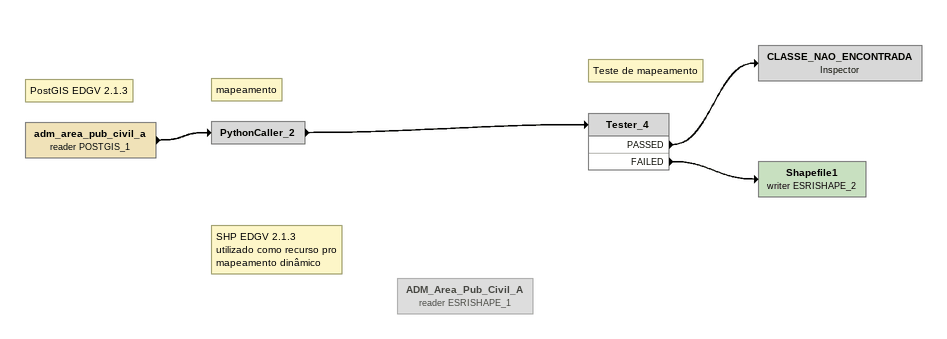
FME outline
Note: PostGIS EDGV 2.1.3
adm_area_pub_civil_a (reader POSTGIS_1)
    -> PythonCaller_2
Note: mapeamento
PythonCaller_2
    -> Tester_4
Note: Teste de mapeamento
Tester_4
    PASSED -> CLASSE_NAO_ENCONTRADA
    FAILED -> Shapefile1 (writer ESRISHAPE_2)
CLASSE_NAO_ENCONTRADA: Inspector
Shapefile1 (writer ESRISHAPE_2)
Note: SHP EDGV 2.1.3 / utilizado como recurso pro mapeamento dinâmico
ADM_Area_Pub_Civil_A (reader ESRISHAPE_1) [off]
